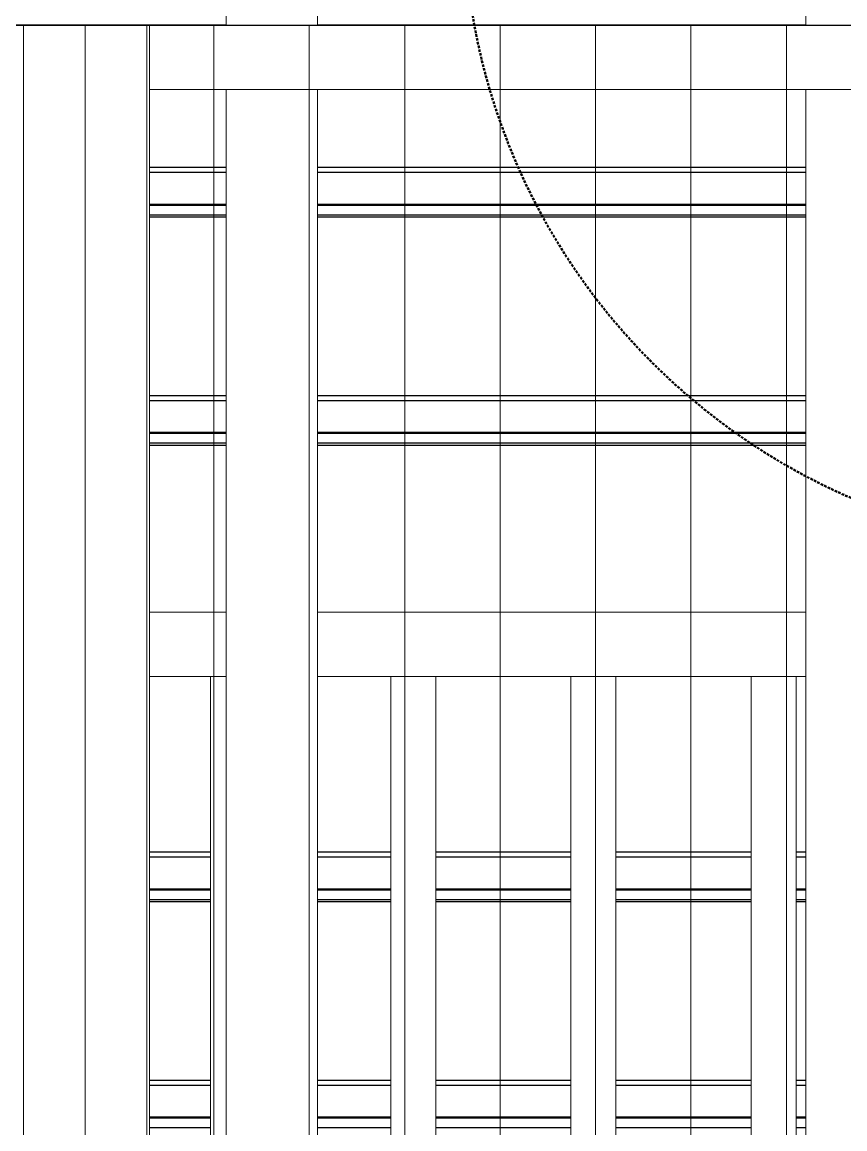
# Model space of a CAD drawing. Header units: millimetres. Extents: x -153298 to 620751, y -313239 to 250031.
# Drawn here: x 82286 to 82925, y -214808 to -213948 of the extents above; entities that cross this region are included whole.
import ezdxf

# ---------------------------------------------------------------- set-up
doc = ezdxf.new("R2010")
doc.units = ezdxf.units.MM
doc.linetypes.add('DPA_Hidden 50', pattern=[3, 2, -1])
for name, color, linetype, lineweight in [('A-DETL-GENF', 7, 'Continuous', 35), ('A-FLOR-E', 7, 'Continuous', 35), ('A-FLOR-HRAL', 7, 'Continuous', 25), ('A-GENM', 7, 'Continuous', 9), ('A-GLAZ-CURT', 7, 'Continuous', 9), ('S-STRS-E', 7, 'Continuous', 25)]:
    doc.layers.add(name, color=color, linetype=linetype, lineweight=lineweight)

# ---------------------------------------------------------------- blocks, each defined once
blk = doc.blocks.new('DPA_GM-Cage Ladder - H6000 with Protection Ring-8200624-2150-01 ENTRANCE 1 ELEVATION 4')
at = {"layer": 'A-GENM', "color": 7}
for p, q in [((15091.55, 113945.12), (15091.55, 115715)), ((15162.49, 113945.12), (15162.49, 115715)), ((15091.55, 113945.12), (15091.55, 114250)), ((15162.49, 113945.12), (15162.49, 114250)), ((15542.02, 113945.12), (15542.02, 114250)), ((15542.02, 114250), (15542.02, 113945.12)), ((15542.02, 113945.12), (15542.02, 114250)), ((15542.02, 114250), (15542.02, 113945.12)), ((15091.55, 112820), (15091.55, 113895.12)), ((15091.55, 112750), (15091.55, 113895.12)), ((15162.49, 112820), (15162.49, 113895.12)), ((15162.49, 112750), (15162.49, 113895.12)), ((15542.02, 112820), (15542.02, 113895.12)), ((15542.02, 113895.12), (15542.02, 112820)), ((15542.02, 112820), (15542.02, 113895.12)), ((15542.02, 113895.12), (15542.02, 112820))]:
    blk.add_line(p, q, dxfattribs=at)
blk = doc.blocks.new('DPA_CP_Entrance Louver Grill Vertical Z - Louver Grill Vertical Z-18399351-2150-01 ENTRANCE 1 ELEVATION 4')
at = {"layer": 'A-GLAZ-CURT', "color": 7}
for p, q in [((15032.02, 113945.12), (14982.02, 113945.12)), ((14982.02, 113945.12), (15032.02, 113945.12)), ((14982.02, 113945.12), (14982.02, 107845.87)), ((14982.02, 113945.12), (14982.02, 107845.87)), ((15032.02, 113945.12), (14982.02, 113945.12)), ((14982.02, 113945.12), (15030.02, 113945.12)), ((14982.02, 107845.87), (14982.02, 113945.12)), ((14982.02, 107845.87), (14982.02, 113945.12)), ((14982.02, 113895.12), (14982.02, 113945.12)), ((14982.02, 113945.12), (14982.02, 113895.12)), ((14982.02, 113945.12), (16022.02, 113945.12)), ((14982.02, 113945.12), (16022.02, 113945.12)), ((15030.02, 113945.12), (15032.02, 113945.12)), ((15030.02, 107845.87), (15030.02, 113945.12)), ((15030.02, 107845.87), (15030.02, 113945.12)), ((15032.02, 107845.87), (15032.02, 113945.12)), ((15032.02, 113945.12), (15032.02, 107845.87)), ((15032.02, 107845.87), (15032.02, 113895.12)), ((15032.02, 113895.12), (15032.02, 107845.87)), ((15972.02, 113895.12), (15032.02, 113895.12)), ((15032.02, 113895.12), (15972.02, 113895.12))]:
    blk.add_line(p, q, dxfattribs=at)
blk = doc.blocks.new('GM_Louver Grill Vertical Z - Z Profile-V278-2150-01 ENTRANCE 1 ELEVATION 4')
at = {"layer": 'A-GENM', "color": 7}
blk.add_line((15156.19, 107845.87), (15156.19, 113945.12), dxfattribs=at)
blk = doc.blocks.new('DPA_CP_Entrance Louver Grill Vertical Z - Louver Grill Vertical Z-V281-2150-01 ENTRANCE 1 ELEVATION 4')
at = {"layer": 'A-GLAZ-CURT', "color": 7}
for p, q in [((13942.02, 113945.12), (14982.02, 113945.12)), ((13942.02, 113945.12), (14982.02, 113945.12)), ((14982.02, 113945.12), (14932.02, 113945.12)), ((14932.02, 113945.12), (14982.02, 113945.12)), ((14932.02, 113945.12), (14934.02, 113945.12)), ((14982.02, 113945.12), (14932.02, 113945.12)), ((14934.02, 113945.12), (14982.02, 113945.12)), ((14934.02, 113945.12), (14934.02, 107845.87)), ((14934.02, 113945.12), (14934.02, 107845.87)), ((14982.02, 107845.87), (14982.02, 113945.12)), ((14982.02, 113945.12), (14982.02, 107845.87)), ((14982.02, 113945.12), (14982.02, 107845.87)), ((14982.02, 113945.12), (14982.02, 107845.87)), ((14982.02, 113895.12), (14982.02, 113945.12)), ((14982.02, 113945.12), (14982.02, 113895.12))]:
    blk.add_line(p, q, dxfattribs=at)
blk = doc.blocks.new('Railing - 35mm-V286-2150-01 ENTRANCE 1 ELEVATION 4')
at = {"layer": 'A-FLOR-HRAL', "color": 7, "lineweight": 9}
for p, q in [((15499.52, 113438.85), (15499.52, 112820)), ((15517.02, 113438.85), (15499.52, 113438.85)), ((15534.52, 113438.85), (15517.02, 113438.85)), ((15534.52, 112820), (15534.52, 113438.85)), ((15499.52, 112750), (15499.52, 112678.85)), ((15534.52, 112678.85), (15534.52, 112750)), ((15499.52, 112678.85), (15517.02, 112678.85)), ((15517.02, 112678.85), (15534.52, 112678.85))]:
    blk.add_line(p, q, dxfattribs=at)
blk = doc.blocks.new('Railing - 35mm-V287-2150-01 ENTRANCE 1 ELEVATION 4')
at = {"layer": 'A-FLOR-HRAL', "color": 7, "lineweight": 9}
for p, q in [((15079.52, 113438.85), (15079.52, 112820)), ((15091.4, 113438.85), (15079.52, 113438.85)), ((15079.52, 112750), (15079.52, 112678.85)), ((15114.52, 112678.85), (15114.52, 112750)), ((15079.52, 112678.85), (15097.02, 112678.85)), ((15097.02, 112678.85), (15114.52, 112678.85))]:
    blk.add_line(p, q, dxfattribs=at)
blk = doc.blocks.new('Railing - Railing-15920061-2150-01 ENTRANCE 1 ELEVATION 4')
at = {"color": 7}
for name, p in [('Railing - 35mm-V287-2150-01 ENTRANCE 1 ELEVATION 4', (0, 0)), ('Railing - 35mm-V286-2150-01 ENTRANCE 1 ELEVATION 4', (-280, 0)), ('Railing - 35mm-V286-2150-01 ENTRANCE 1 ELEVATION 4', (-140, 0)), ('Railing - 35mm-V286-2150-01 ENTRANCE 1 ELEVATION 4', (0, 0))]:
    blk.add_blockref(name, p, dxfattribs=at)
blk = doc.blocks.new('Top Rail Type - Top Rail_Internal_-15920065-2150-01 ENTRANCE 1 ELEVATION 4')
at = {"layer": 'A-FLOR-HRAL', "color": 7, "lineweight": 9}
for p, q in [((15091.55, 113488.85), (15032.02, 113488.85)), ((15542.02, 113488.85), (15162.49, 113488.85)), ((15032.02, 113438.85), (15091.55, 113438.85)), ((15162.49, 113438.85), (15542.02, 113438.85))]:
    blk.add_line(p, q, dxfattribs=at)
blk = doc.blocks.new('DPA_AN_Callout - DPA_AN_Callout-15531120-2150-01 ENTRANCE 1 ELEVATION 4')
at = {"layer": 'A-DETL-GENF', "color": 7, "linetype": 'DPA_Hidden 50', "lineweight": 50}
blk.add_arc((15776.16, 114036.49), 500, 180, 270, dxfattribs=at)

msp = doc.modelspace()

# ---------------------------------------------------------------- linework, layer by layer
at = {"color": 7}
msp.add_lwpolyline([(80254.6466, -213950.0775), (83250.4799, -213950.0775), (83250.4799, -220220.1981), (80254.6466, -220220.1981)], close=True, dxfattribs=at)
at = {"layer": 'A-FLOR-E', "color": 7}
for p, q in [((82174.6466, -213950.0775), (82444.1799, -213950.0775)), ((82515.1132, -213950.0775), (82894.6466, -213950.0775))]:
    msp.add_line(p, q, dxfattribs=at)
at = {"layer": 'S-STRS-E', "color": 7}
for p, q in [((82384.6466, -214060.3685), (82444.1799, -214060.3685)), ((82384.6466, -214064.3564), (82444.1799, -214064.3564)), ((82384.6466, -214064.3564), (82444.1799, -214064.3564)), ((82384.6466, -214064.3564), (82444.1799, -214064.3564)), ((82384.6466, -214064.3564), (82444.1799, -214064.3564)), ((82384.6466, -214064.3564), (82444.1799, -214064.3564)), ((82384.6466, -214064.3564), (82444.1799, -214064.3564)), ((82384.6466, -214064.3564), (82444.1799, -214064.3564)), ((82515.1132, -214060.3685), (82894.6466, -214060.3685)), ((82515.1132, -214064.3564), (82894.6466, -214064.3564)), ((82515.1132, -214064.3564), (82894.6466, -214064.3564)), ((82515.1132, -214064.3564), (82894.6466, -214064.3564)), ((82515.1132, -214064.3564), (82894.6466, -214064.3564)), ((82515.1132, -214064.3564), (82894.6466, -214064.3564)), ((82515.1132, -214064.3564), (82894.6466, -214064.3564)), ((82515.1132, -214064.3564), (82894.6466, -214064.3564)), ((82444.1799, -214089.3564), (82384.6466, -214089.3564)), ((82384.6466, -214089.8564), (82444.1799, -214089.8564)), ((82384.6466, -214089.8564), (82444.1799, -214089.8564)), ((82894.6466, -214089.3564), (82515.1132, -214089.3564)), ((82515.1132, -214089.8564), (82894.6466, -214089.8564)), ((82515.1132, -214089.8564), (82894.6466, -214089.8564)), ((82384.6466, -214097.3564), (82444.1799, -214097.3564)), ((82444.1799, -214099.3564), (82384.6466, -214099.3564)), ((82444.1799, -214099.3564), (82384.6466, -214099.3564)), ((82515.1132, -214097.3564), (82894.6466, -214097.3564)), ((82894.6466, -214099.3564), (82515.1132, -214099.3564)), ((82894.6466, -214099.3564), (82515.1132, -214099.3564)), ((82384.6466, -214237.7964), (82444.1799, -214237.7964)), ((82515.1132, -214237.7964), (82894.6466, -214237.7964)), ((82384.6466, -214241.7843), (82444.1799, -214241.7843)), ((82384.6466, -214241.7843), (82444.1799, -214241.7843)), ((82384.6466, -214241.7843), (82444.1799, -214241.7843)), ((82384.6466, -214241.7843), (82444.1799, -214241.7843)), ((82384.6466, -214241.7843), (82444.1799, -214241.7843)), ((82384.6466, -214241.7843), (82444.1799, -214241.7843)), ((82384.6466, -214241.7843), (82444.1799, -214241.7843)), ((82515.1132, -214241.7843), (82894.6466, -214241.7843)), ((82515.1132, -214241.7843), (82894.6466, -214241.7843)), ((82515.1132, -214241.7843), (82894.6466, -214241.7843)), ((82515.1132, -214241.7843), (82894.6466, -214241.7843)), ((82515.1132, -214241.7843), (82894.6466, -214241.7843)), ((82515.1132, -214241.7843), (82894.6466, -214241.7843)), ((82515.1132, -214241.7843), (82894.6466, -214241.7843)), ((82444.1799, -214266.7843), (82384.6466, -214266.7843)), ((82384.6466, -214267.2843), (82444.1799, -214267.2843)), ((82384.6466, -214267.2843), (82444.1799, -214267.2843)), ((82894.6466, -214266.7843), (82515.1132, -214266.7843)), ((82515.1132, -214267.2843), (82894.6466, -214267.2843)), ((82515.1132, -214267.2843), (82894.6466, -214267.2843)), ((82384.6466, -214274.7843), (82444.1799, -214274.7843)), ((82444.1799, -214276.7843), (82384.6466, -214276.7843)), ((82444.1799, -214276.7843), (82384.6466, -214276.7843)), ((82515.1132, -214274.7843), (82894.6466, -214274.7843)), ((82894.6466, -214276.7843), (82515.1132, -214276.7843)), ((82894.6466, -214276.7843), (82515.1132, -214276.7843)), ((82384.6466, -214592.6522), (82432.3568, -214592.6522)), ((82384.6466, -214596.6401), (82432.3629, -214596.6401)), ((82384.6466, -214596.6401), (82432.3629, -214596.6401)), ((82384.6466, -214596.6401), (82432.3629, -214596.6401)), ((82384.6466, -214596.6401), (82432.3629, -214596.6401)), ((82384.6466, -214596.6401), (82432.3629, -214596.6401)), ((82384.6466, -214596.6401), (82432.3629, -214596.6401)), ((82384.6466, -214596.6401), (82432.3629, -214596.6401)), ((82515.1132, -214592.6522), (82572.3568, -214592.6522)), ((82515.1132, -214596.6401), (82572.3629, -214596.6401)), ((82515.1132, -214596.6401), (82572.3629, -214596.6401)), ((82515.1132, -214596.6401), (82572.3629, -214596.6401)), ((82515.1132, -214596.6401), (82572.3629, -214596.6401)), ((82515.1132, -214596.6401), (82572.3629, -214596.6401)), ((82515.1132, -214596.6401), (82572.3629, -214596.6401)), ((82515.1132, -214596.6401), (82572.3629, -214596.6401)), ((82607.1466, -214592.6522), (82712.3568, -214592.6522)), ((82607.1466, -214596.6401), (82712.3629, -214596.6401)), ((82607.1466, -214596.6401), (82712.3629, -214596.6401)), ((82607.1466, -214596.6401), (82712.3629, -214596.6401)), ((82607.1466, -214596.6401), (82712.3629, -214596.6401)), ((82607.1466, -214596.6401), (82712.3629, -214596.6401)), ((82607.1466, -214596.6401), (82712.3629, -214596.6401)), ((82607.1466, -214596.6401), (82712.3629, -214596.6401)), ((82747.1466, -214592.6522), (82852.3568, -214592.6522)), ((82747.1466, -214596.6401), (82852.3629, -214596.6401)), ((82747.1466, -214596.6401), (82852.3629, -214596.6401)), ((82747.1466, -214596.6401), (82852.3629, -214596.6401)), ((82747.1466, -214596.6401), (82852.3629, -214596.6401)), ((82747.1466, -214596.6401), (82852.3629, -214596.6401)), ((82747.1466, -214596.6401), (82852.3629, -214596.6401)), ((82747.1466, -214596.6401), (82852.3629, -214596.6401)), ((82887.1466, -214592.6522), (82894.6466, -214592.6522)), ((82887.1466, -214596.6401), (82894.6466, -214596.6401)), ((82887.1466, -214596.6401), (82894.6466, -214596.6401)), ((82887.1466, -214596.6401), (82894.6466, -214596.6401)), ((82887.1466, -214596.6401), (82894.6466, -214596.6401)), ((82887.1466, -214596.6401), (82894.6466, -214596.6401)), ((82887.1466, -214596.6401), (82894.6466, -214596.6401)), ((82887.1466, -214596.6401), (82894.6466, -214596.6401)), ((82432.1466, -214621.6401), (82384.6466, -214621.6401)), ((82384.6466, -214622.1401), (82432.1466, -214622.1401)), ((82384.6466, -214622.1401), (82432.1466, -214622.1401)), ((82572.1466, -214621.6401), (82515.1132, -214621.6401)), ((82515.1132, -214622.1401), (82572.1466, -214622.1401)), ((82515.1132, -214622.1401), (82572.1466, -214622.1401)), ((82712.1466, -214621.6401), (82607.1466, -214621.6401)), ((82607.1466, -214622.1401), (82712.1466, -214622.1401)), ((82607.1466, -214622.1401), (82712.1466, -214622.1401)), ((82852.1466, -214621.6401), (82747.1466, -214621.6401)), ((82747.1466, -214622.1401), (82852.1466, -214622.1401)), ((82747.1466, -214622.1401), (82852.1466, -214622.1401)), ((82894.6466, -214621.6401), (82887.1466, -214621.6401)), ((82887.1466, -214622.1401), (82894.6466, -214622.1401)), ((82887.1466, -214622.1401), (82894.6466, -214622.1401)), ((82384.6466, -214629.6401), (82432.1466, -214629.6401)), ((82432.1466, -214631.6401), (82384.6466, -214631.6401)), ((82432.1466, -214631.6401), (82384.6466, -214631.6401)), ((82515.1132, -214629.6401), (82572.1466, -214629.6401)), ((82572.1466, -214631.6401), (82515.1132, -214631.6401)), ((82572.1466, -214631.6401), (82515.1132, -214631.6401)), ((82607.1466, -214629.6401), (82712.1466, -214629.6401)), ((82712.1466, -214631.6401), (82607.1466, -214631.6401)), ((82712.1466, -214631.6401), (82607.1466, -214631.6401)), ((82747.1466, -214629.6401), (82852.1466, -214629.6401)), ((82852.1466, -214631.6401), (82747.1466, -214631.6401)), ((82852.1466, -214631.6401), (82747.1466, -214631.6401)), ((82887.1466, -214629.6401), (82894.6466, -214629.6401)), ((82894.6466, -214631.6401), (82887.1466, -214631.6401)), ((82894.6466, -214631.6401), (82887.1466, -214631.6401)), ((82384.6466, -214770.0801), (82432.1466, -214770.0801)), ((82515.1132, -214770.0801), (82572.1466, -214770.0801)), ((82607.1466, -214770.0801), (82712.1466, -214770.0801)), ((82747.1466, -214770.0801), (82852.1466, -214770.0801)), ((82887.1466, -214770.0801), (82894.6466, -214770.0801)), ((82384.6466, -214774.068), (82432.1466, -214774.068)), ((82384.6466, -214774.068), (82432.1466, -214774.068)), ((82384.6466, -214774.068), (82432.1466, -214774.068)), ((82384.6466, -214774.068), (82432.1466, -214774.068)), ((82384.6466, -214774.068), (82432.1466, -214774.068)), ((82384.6466, -214774.068), (82432.1466, -214774.068)), ((82384.6466, -214774.068), (82432.1466, -214774.068)), ((82515.1132, -214774.068), (82572.1466, -214774.068)), ((82515.1132, -214774.068), (82572.1466, -214774.068)), ((82515.1132, -214774.068), (82572.1466, -214774.068)), ((82515.1132, -214774.068), (82572.1466, -214774.068)), ((82515.1132, -214774.068), (82572.1466, -214774.068)), ((82515.1132, -214774.068), (82572.1466, -214774.068)), ((82515.1132, -214774.068), (82572.1466, -214774.068)), ((82607.1466, -214774.068), (82712.1466, -214774.068)), ((82607.1466, -214774.068), (82712.1466, -214774.068)), ((82607.1466, -214774.068), (82712.1466, -214774.068)), ((82607.1466, -214774.068), (82712.1466, -214774.068)), ((82607.1466, -214774.068), (82712.1466, -214774.068)), ((82607.1466, -214774.068), (82712.1466, -214774.068)), ((82607.1466, -214774.068), (82712.1466, -214774.068)), ((82747.1466, -214774.068), (82852.1466, -214774.068)), ((82747.1466, -214774.068), (82852.1466, -214774.068)), ((82747.1466, -214774.068), (82852.1466, -214774.068)), ((82747.1466, -214774.068), (82852.1466, -214774.068)), ((82747.1466, -214774.068), (82852.1466, -214774.068)), ((82747.1466, -214774.068), (82852.1466, -214774.068)), ((82747.1466, -214774.068), (82852.1466, -214774.068)), ((82887.1466, -214774.068), (82894.6466, -214774.068)), ((82887.1466, -214774.068), (82894.6466, -214774.068)), ((82887.1466, -214774.068), (82894.6466, -214774.068)), ((82887.1466, -214774.068), (82894.6466, -214774.068)), ((82887.1466, -214774.068), (82894.6466, -214774.068)), ((82887.1466, -214774.068), (82894.6466, -214774.068)), ((82887.1466, -214774.068), (82894.6466, -214774.068)), ((82432.1466, -214799.068), (82384.6466, -214799.068)), ((82384.6466, -214799.568), (82432.1466, -214799.568)), ((82384.6466, -214799.568), (82432.1466, -214799.568)), ((82572.1466, -214799.068), (82515.1132, -214799.068)), ((82515.1132, -214799.568), (82572.1466, -214799.568)), ((82515.1132, -214799.568), (82572.1466, -214799.568)), ((82712.1466, -214799.068), (82607.1466, -214799.068)), ((82607.1466, -214799.568), (82712.1466, -214799.568)), ((82607.1466, -214799.568), (82712.1466, -214799.568)), ((82852.1466, -214799.068), (82747.1466, -214799.068)), ((82747.1466, -214799.568), (82852.1466, -214799.568)), ((82747.1466, -214799.568), (82852.1466, -214799.568)), ((82894.6466, -214799.068), (82887.1466, -214799.068)), ((82887.1466, -214799.568), (82894.6466, -214799.568)), ((82887.1466, -214799.568), (82894.6466, -214799.568)), ((82384.6466, -214807.068), (82432.1466, -214807.068)), ((82515.1132, -214807.068), (82572.1466, -214807.068)), ((82607.1466, -214807.068), (82712.1466, -214807.068)), ((82747.1466, -214807.068), (82852.1466, -214807.068)), ((82887.1466, -214807.068), (82894.6466, -214807.068))]:
    msp.add_line(p, q, dxfattribs=at)

# ---------------------------------------------------------------- block references
at = {"layer": 'A-DETL-GENF', "color": 7}
msp.add_blockref('DPA_AN_Callout - DPA_AN_Callout-15531120-2150-01 ENTRANCE 1 ELEVATION 4', (67352.626, -327895.1981), dxfattribs=at)
at = {"layer": 'A-FLOR-HRAL', "color": 7, "lineweight": 9}
for name in ['Top Rail Type - Top Rail_Internal_-15920065-2150-01 ENTRANCE 1 ELEVATION 4', 'Railing - Railing-15920061-2150-01 ENTRANCE 1 ELEVATION 4']:
    msp.add_blockref(name, (67352.626, -327895.1981), dxfattribs=at)
at = {"layer": 'A-GENM', "color": 7}
for name, p in [('DPA_GM-Cage Ladder - H6000 with Protection Ring-8200624-2150-01 ENTRANCE 1 ELEVATION 4', (67352.626, -327895.1981)), ('GM_Louver Grill Vertical Z - Z Profile-V278-2150-01 ENTRANCE 1 ELEVATION 4', (67278.4593, -327895.1981)), ('GM_Louver Grill Vertical Z - Z Profile-V278-2150-01 ENTRANCE 1 ELEVATION 4', (67352.626, -327895.1981)), ('GM_Louver Grill Vertical Z - Z Profile-V278-2150-01 ENTRANCE 1 ELEVATION 4', (67426.7927, -327895.1981)), ('GM_Louver Grill Vertical Z - Z Profile-V278-2150-01 ENTRANCE 1 ELEVATION 4', (67500.9593, -327895.1981)), ('GM_Louver Grill Vertical Z - Z Profile-V278-2150-01 ENTRANCE 1 ELEVATION 4', (67575.126, -327895.1981)), ('GM_Louver Grill Vertical Z - Z Profile-V278-2150-01 ENTRANCE 1 ELEVATION 4', (67649.2927, -327895.1981)), ('GM_Louver Grill Vertical Z - Z Profile-V278-2150-01 ENTRANCE 1 ELEVATION 4', (67723.4593, -327895.1981))]:
    msp.add_blockref(name, p, dxfattribs=at)
at = {"layer": 'A-GLAZ-CURT', "color": 7}
for name in ['DPA_CP_Entrance Louver Grill Vertical Z - Louver Grill Vertical Z-V281-2150-01 ENTRANCE 1 ELEVATION 4', 'DPA_CP_Entrance Louver Grill Vertical Z - Louver Grill Vertical Z-18399351-2150-01 ENTRANCE 1 ELEVATION 4']:
    msp.add_blockref(name, (67352.626, -327895.1981), dxfattribs=at)

doc.saveas('drawing.dxf')
